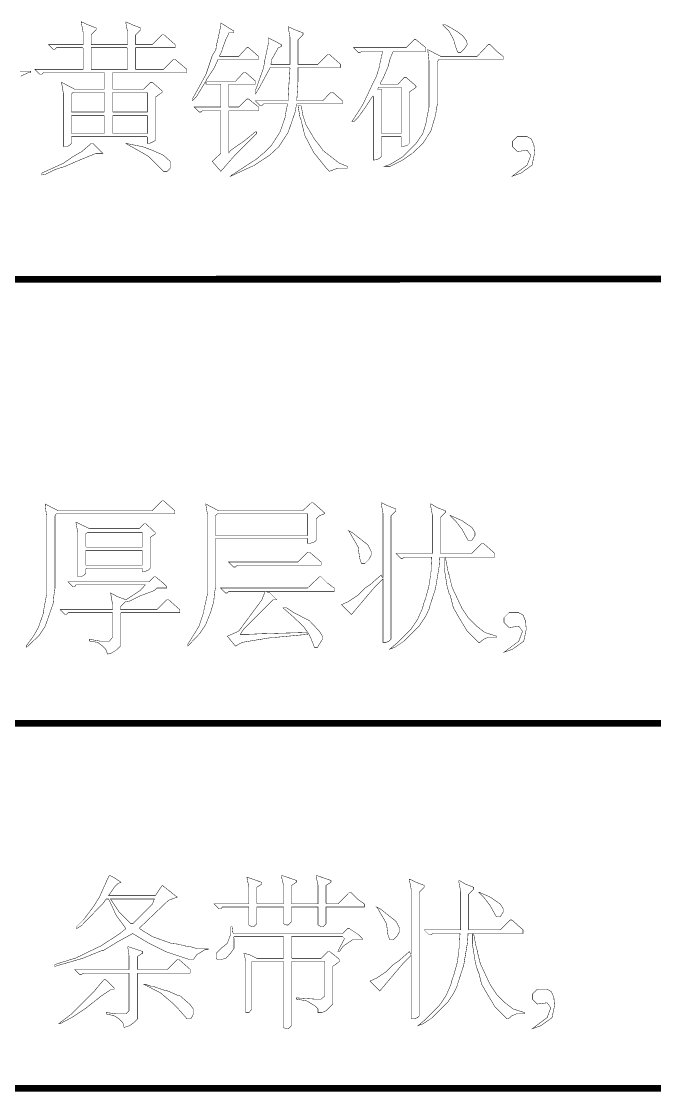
# Model space of a CAD drawing. Extents: x 94 to 452, y -72 to 1042.
# Drawn here: x 251.42 to 265.5, y 119.26 to 143.04 of the extents above; entities that cross this region are included whole.
import ezdxf

# ---------------------------------------------------------------- set-up
doc = ezdxf.new("R2010")
doc.units = 0
doc.header["$MEASUREMENT"] = 0
doc.layers.add('TREE_LAYER', color=7, linetype='Continuous')

msp = doc.modelspace()

# ---------------------------------------------------------------- linework, layer by layer
at = {"layer": 'TREE_LAYER'}
for points, const_width, elevation in [([(252.755718, 143.029773), (252.755718, 143.029773), (252.755718, 143.016048), (252.796894, 142.79644), (252.796894, 142.52193), (252.783169, 142.52193), (252.028267, 142.52193), (252.138071, 142.412126), (252.165522, 142.412126), (252.206698, 142.453303), (252.783169, 142.453303), (252.796894, 142.439577), (252.796894, 141.97291), (252.783169, 141.97291), (251.726306, 141.97291), (251.83611, 141.863107), (251.877287, 141.863107), (251.918463, 141.904283), (253.263561, 141.904283), (253.263561, 141.890558), (253.263561, 141.533695), (253.263561, 141.533695), (252.604738, 141.533695), (252.316502, 141.684675), (252.357679, 141.437616), (252.357679, 140.257224), (252.440032, 140.257224), (252.494934, 140.284675), (252.53611, 140.325852), (252.53611, 140.463107), (252.53611, 140.476832), (254.21062, 140.476832), (254.224345, 140.463107), (254.224345, 140.325852), (254.265522, 140.325852), (254.3616, 140.367028), (254.402777, 140.394479), (254.402777, 141.355263), (254.540032, 141.451342), (254.553757, 141.465067), (254.553757, 141.492518), (254.334149, 141.684675), (254.292973, 141.684675), (254.141992, 141.533695), (253.455718, 141.533695), (253.455718, 141.533695), (253.455718, 141.890558), (253.455718, 141.904283), (255.102777, 141.904283), (255.102777, 141.97291), (254.841992, 142.192518), (254.800816, 142.192518), (254.581208, 141.97291), (253.963561, 141.97291), (253.963561, 141.97291), (253.963561, 142.439577), (253.963561, 142.453303), (254.841992, 142.453303), (254.841992, 142.52193), (254.594934, 142.741538), (254.553757, 142.741538), (254.334149, 142.52193), (253.963561, 142.52193), (253.963561, 142.52193), (253.963561, 142.741538), (254.073365, 142.851342), (254.073365, 142.892518), (253.894934, 142.961146), (253.743953, 143.029773), (253.743953, 143.029773), (253.743953, 143.016048), (253.78513, 142.79644), (253.78513, 142.52193), (253.771404, 142.52193), (252.975326, 142.52193), (252.975326, 142.52193), (252.975326, 142.741538), (253.08513, 142.851342), (253.08513, 142.892518), (252.906698, 142.961146), (252.755718, 143.029773), (252.755718, 143.029773)], 0.01, 73), ([(255.857679, 143.002322), (255.857679, 143.002322), (255.857679, 142.94742), (255.775326, 142.563107), (255.7616, 142.549381), (255.747875, 142.412126), (255.665522, 142.274871), (255.528267, 141.863107), (255.226306, 141.314087), (255.226306, 141.27291), (255.308659, 141.355263), (255.514542, 141.698401), (255.528267, 141.684675), (255.528267, 141.643499), (255.843953, 141.643499), (255.857679, 141.643499), (255.857679, 141.135656), (255.843953, 141.135656), (255.267483, 141.135656), (255.377287, 141.025852), (255.418463, 141.025852), (255.445914, 141.053303), (255.843953, 141.053303), (255.857679, 141.053303), (255.857679, 140.106244), (255.665522, 139.927812), (255.857679, 139.708205), (256.145914, 140.037616), (256.653757, 140.545459), (256.653757, 140.586636), (256.626306, 140.586636), (256.392973, 140.394479), (256.077287, 140.174871), (256.03611, 140.119969), (256.03611, 140.119969), (256.03611, 141.053303), (256.03611, 141.053303), (256.694934, 141.053303), (256.694934, 141.135656), (256.475326, 141.314087), (256.434149, 141.314087), (256.255718, 141.135656), (256.03611, 141.135656), (256.03611, 141.135656), (256.03611, 141.643499), (256.03611, 141.643499), (256.626306, 141.643499), (256.626306, 141.712126), (256.406698, 141.904283), (256.365522, 141.904283), (256.187091, 141.712126), (255.541992, 141.712126), (255.528267, 141.725852), (255.706698, 142.000361), (255.789051, 142.178793), (255.789051, 142.192518), (256.694934, 142.192518), (256.694934, 142.261146), (256.475326, 142.453303), (256.434149, 142.453303), (256.255718, 142.261146), (255.830228, 142.261146), (255.830228, 142.274871), (255.843953, 142.302322), (255.88513, 142.398401), (255.88513, 142.412126), (255.967483, 142.631734), (256.03611, 142.768989), (256.03611, 142.782714), (256.145914, 142.782714), (256.145914, 142.810165), (256.145914, 142.823891), (255.857679, 143.002322), (255.857679, 143.002322)], 0.01, 73), ([(257.353757, 142.919969), (257.353757, 142.919969), (257.353757, 142.906244), (257.394934, 142.686636), (257.394934, 142.082714), (257.381208, 142.082714), (256.969443, 142.082714), (256.969443, 142.082714), (256.983169, 142.151342), (256.983169, 142.192518), (256.996894, 142.206244), (257.134149, 142.453303), (257.202777, 142.480754), (257.202777, 142.52193), (256.914542, 142.67291), (256.914542, 142.549381), (256.832189, 142.165067), (256.832189, 142.137616), (256.804738, 142.000361), (256.653757, 141.574871), (256.626306, 141.506244), (256.626306, 141.423891), (256.694934, 141.533695), (256.777287, 141.684675), (256.955718, 142.014087), (257.381208, 142.014087), (257.394934, 142.000361), (257.367483, 141.588597), (257.367483, 141.588597), (257.353757, 141.355263), (257.353757, 141.355263), (257.353757, 141.286636), (257.353757, 141.27291), (256.626306, 141.27291), (256.73611, 141.163107), (256.763561, 141.163107), (256.804738, 141.204283), (257.340032, 141.204283), (257.340032, 141.204283), (257.298855, 140.998401), (257.28513, 140.902322), (257.175326, 140.586636), (256.983169, 140.284675), (256.832189, 140.133695), (256.653757, 139.982714), (256.104738, 139.625852), (256.077287, 139.598401), (256.489051, 139.790558), (256.58513, 139.831734), (256.941992, 140.065067), (257.147875, 140.257224), (257.353757, 140.57291), (257.504738, 141.012126), (257.518463, 141.094479), (257.545914, 141.204283), (258.5616, 141.204283), (258.5616, 141.27291), (258.341992, 141.465067), (258.300816, 141.465067), (258.122385, 141.27291), (257.545914, 141.27291), (257.545914, 141.286636), (257.573365, 141.725852), (257.573365, 141.725852), (257.573365, 142.000361), (257.573365, 142.014087), (258.520424, 142.014087), (258.520424, 142.082714), (258.273365, 142.302322), (258.232189, 142.302322), (258.012581, 142.082714), (257.573365, 142.082714), (257.573365, 142.082714), (257.573365, 142.631734), (257.683169, 142.741538), (257.683169, 142.782714), (257.504738, 142.851342), (257.353757, 142.919969), (257.353757, 142.919969)], 0.01, 73), ([(260.853757, 142.961146), (260.78513, 142.961146), (260.93611, 142.810165), (261.032189, 142.631734), (261.073365, 142.480754), (261.114542, 142.37095), (261.141992, 142.343499), (261.183169, 142.343499), (261.265522, 142.425852), (261.334149, 142.52193), (261.320424, 142.604283), (261.238071, 142.714087), (261.114542, 142.810165), (260.853757, 142.961146), (260.853757, 142.961146)], 0.01, 73), ([(260.194934, 142.631734), (260.153757, 142.631734), (259.975326, 142.453303), (258.808659, 142.453303), (258.918463, 142.343499), (258.945914, 142.343499), (258.987091, 142.37095), (259.453757, 142.37095), (259.453757, 142.37095), (259.38513, 142.068989), (259.38513, 142.041538), (259.316502, 141.82193), (259.247875, 141.684675), (259.014542, 141.190558), (258.767483, 140.806244), (258.767483, 140.806244), (258.808659, 140.806244), (258.918463, 140.916048), (259.083169, 141.149381), (259.234149, 141.382714), (259.247875, 141.368989), (259.247875, 139.955263), (259.330228, 139.968989), (259.38513, 139.99644), (259.426306, 140.037616), (259.426306, 140.463107), (259.426306, 140.476832), (259.865522, 140.476832), (259.865522, 140.463107), (259.865522, 140.257224), (259.906698, 140.257224), (260.002777, 140.284675), (260.043953, 140.325852), (260.043953, 141.465067), (260.181208, 141.561146), (260.194934, 141.574871), (260.194934, 141.602322), (259.975326, 141.794479), (259.934149, 141.794479), (259.796894, 141.643499), (259.412581, 141.643499), (259.398855, 141.657224), (259.426306, 141.712126), (259.467483, 141.780754), (259.577287, 142.041538), (259.618463, 142.206244), (259.687091, 142.37095), (260.414542, 142.37095), (260.414542, 142.453303), (260.194934, 142.631734), (260.194934, 142.631734)], 0.01, 73), ([(252.975326, 142.439577), (252.975326, 142.453303), (253.771404, 142.453303), (253.78513, 142.439577), (253.78513, 141.97291), (253.771404, 141.97291), (252.975326, 141.97291), (252.975326, 141.97291), (252.975326, 142.439577), (252.975326, 142.439577)], 0.01, 73), ([(261.841992, 142.52193), (261.800816, 142.52193), (261.553757, 142.261146), (260.743953, 142.261146), (260.455718, 142.412126), (260.483169, 142.165067), (260.483169, 141.12193), (260.428267, 140.84742), (260.414542, 140.765067), (260.345914, 140.545459), (260.194934, 140.325852), (259.892973, 140.023891), (259.618463, 139.859185), (259.494934, 139.818008), (259.618463, 139.818008), (259.892973, 139.955263), (260.112581, 140.106244), (260.345914, 140.325852), (260.524345, 140.600361), (260.634149, 140.97095), (260.647875, 141.094479), (260.675326, 141.218008), (260.675326, 142.151342), (260.702777, 142.192518), (262.130228, 142.192518), (262.130228, 142.261146), (261.992973, 142.37095), (261.841992, 142.52193), (261.841992, 142.52193)], 0.01, 73), ([(251.41062, 141.82193), (251.589051, 141.904283), (251.630228, 141.904283), (251.630228, 141.931734), (251.396894, 141.931734)], 0.01, 73), ([(252.563561, 141.451342), (252.577287, 141.465067), (253.263561, 141.465067), (253.263561, 141.451342), (253.263561, 141.025852), (253.263561, 141.025852), (252.53611, 141.025852), (252.53611, 141.025852), (252.53611, 141.423891), (252.563561, 141.451342), (252.563561, 141.451342)], 0.01, 73), ([(253.455718, 141.451342), (253.455718, 141.465067), (254.21062, 141.465067), (254.224345, 141.451342), (254.224345, 141.025852), (254.21062, 141.025852), (253.455718, 141.025852), (253.455718, 141.025852), (253.455718, 141.451342), (253.455718, 141.451342)], 0.01, 73), ([(259.357679, 141.561146), (259.371404, 141.574871), (259.865522, 141.574871), (259.865522, 141.561146), (259.865522, 140.545459), (259.865522, 140.545459), (259.426306, 140.545459), (259.426306, 140.545459), (259.426306, 141.533695), (259.343953, 141.533695), (259.343953, 141.533695), (259.357679, 141.561146), (259.357679, 141.561146)], 0.01, 73), ([(257.641992, 141.163107), (257.573365, 141.163107), (257.614542, 140.916048), (257.641992, 140.84742), (257.641992, 140.819969), (257.655718, 140.778793), (257.724345, 140.504283), (257.916502, 140.133695), (258.191012, 139.790558), (258.273365, 139.708205), (258.451796, 139.776832), (258.671404, 139.776832), (258.671404, 139.818008), (258.492973, 139.886636), (258.122385, 140.174871), (258.108659, 140.202322), (257.930228, 140.435656), (257.751796, 140.737616), (257.683169, 140.943499), (257.641992, 141.163107), (257.641992, 141.163107)], 0.01, 73), ([(252.53611, 140.943499), (252.53611, 140.943499), (253.263561, 140.943499), (253.263561, 140.943499), (253.263561, 140.545459), (253.263561, 140.545459), (252.53611, 140.545459), (252.53611, 140.545459), (252.53611, 140.943499), (252.53611, 140.943499)], 0.01, 73), ([(253.455718, 140.943499), (253.455718, 140.943499), (254.21062, 140.943499), (254.224345, 140.943499), (254.224345, 140.545459), (254.21062, 140.545459), (253.455718, 140.545459), (253.455718, 140.545459), (253.455718, 140.943499), (253.455718, 140.943499)], 0.01, 73), ([(253.016502, 140.325852), (252.975326, 140.325852), (252.769443, 140.14742), (252.577287, 140.037616), (252.357679, 139.886636), (251.877287, 139.667028), (251.877287, 139.625852), (251.95964, 139.639577), (252.179247, 139.749381), (252.398855, 139.818008), (252.714542, 139.955263), (253.08513, 140.106244), (253.23611, 140.106244), (253.016502, 140.325852), (253.016502, 140.325852)], 0.01, 73), ([(253.757679, 140.325852), (253.743953, 140.325852), (254.087091, 140.133695), (254.251796, 140.037616), (254.581208, 139.708205), (254.663561, 139.708205), (254.732189, 139.776832), (254.732189, 139.927812), (254.581208, 140.065067), (254.334149, 140.174871), (254.114542, 140.257224), (254.032189, 140.27095), (253.757679, 140.325852), (253.757679, 140.325852)], 0.01, 73), ([(262.665522, 140.476832), (262.445914, 140.476832), (262.33611, 140.367028), (262.33611, 140.257224), (262.445914, 140.14742), (262.665522, 140.174871), (262.747875, 140.065067), (262.665522, 139.845459), (262.33611, 139.598401), (262.528267, 139.667028), (262.775326, 139.845459), (262.830228, 140.106244), (262.816502, 140.284675), (262.7616, 140.42193), (262.665522, 140.476832), (262.665522, 140.476832)], 0.01, 73), ([(221.22612, 137.294636), (399.22612, 137.377772)], 0.15, 178.000019), ([(254.588199, 132.386747), (254.547023, 132.386747), (254.327415, 132.167139), (252.241141, 132.167139), (251.952905, 132.318119), (251.980356, 132.071061), (251.980356, 130.286747), (251.911729, 129.916159), (251.911729, 129.888708), (251.801925, 129.573021), (251.692121, 129.380864), (251.541141, 129.174982), (251.541141, 129.133806), (251.81565, 129.39459), (251.952905, 129.600472), (252.048984, 129.874982), (252.131337, 130.108315), (252.145062, 130.273021), (252.172513, 130.451453), (252.172513, 132.057335), (252.199964, 132.098511), (254.835258, 132.098511), (254.835258, 132.167139), (254.588199, 132.386747), (254.588199, 132.386747)], 0.01, 74), ([(257.909768, 132.34557), (257.868592, 132.34557), (257.676435, 132.167139), (255.809768, 132.167139), (255.521533, 132.318119), (255.562709, 132.071061), (255.562709, 130.327923), (255.480356, 129.957335), (255.480356, 129.929884), (255.370552, 129.600472), (255.260748, 129.422041), (255.123494, 129.202433), (255.123494, 129.161257), (255.384278, 129.435766), (255.521533, 129.641649), (255.631337, 129.916159), (255.699964, 130.149492), (255.71369, 130.314198), (255.741141, 130.478904), (255.741141, 131.535766), (255.741141, 131.549492), (257.786239, 131.549492), (257.786239, 131.535766), (257.786239, 131.439688), (257.827415, 131.439688), (257.923494, 131.467139), (257.978395, 131.508315), (257.978395, 131.988708), (258.047023, 132.057335), (258.156827, 132.098511), (258.156827, 132.125962), (257.909768, 132.34557), (257.909768, 132.34557)], 0.01, 74), ([(259.433297, 132.34557), (259.419572, 132.34557), (259.419572, 132.331845), (259.460748, 132.112237), (259.460748, 130.684786), (259.460748, 130.684786), (259.447023, 130.684786), (259.419572, 130.739688), (259.186239, 130.533806), (259.062709, 130.451453), (258.898003, 130.286747), (258.692121, 130.149492), (258.541141, 130.080864), (258.760748, 129.861257), (259.282317, 130.478904), (259.460748, 130.657335), (259.460748, 130.657335), (259.460748, 129.24361), (259.529376, 129.24361), (259.598003, 129.271061), (259.63918, 129.312237), (259.63918, 132.057335), (259.748984, 132.167139), (259.748984, 132.208315), (259.570552, 132.276943), (259.433297, 132.34557), (259.433297, 132.34557)], 0.01, 74), ([(260.531337, 132.318119), (260.517611, 132.318119), (260.517611, 132.290668), (260.558788, 132.071061), (260.558788, 131.288708), (260.558788, 131.288708), (260.558788, 131.22008), (260.545062, 131.22008), (259.748984, 131.22008), (259.858788, 131.110276), (259.899964, 131.110276), (259.941141, 131.137727), (260.545062, 131.137727), (260.545062, 131.137727), (260.531337, 130.931845), (260.531337, 130.931845), (260.531337, 130.876943), (260.531337, 130.863217), (260.531337, 130.808315), (260.517611, 130.808315), (260.517611, 130.725962), (260.476435, 130.465178), (260.421533, 130.273021), (260.407807, 130.218119), (260.366631, 130.108315), (260.33918, 129.998511), (260.229376, 129.751453), (260.078395, 129.531845), (259.776435, 129.229884), (259.611729, 129.092629), (259.721533, 129.133806), (259.927415, 129.271061), (260.270552, 129.614198), (260.407807, 129.82008), (260.435258, 129.874982), (260.49016, 129.998511), (260.49016, 130.012237), (260.627415, 130.437727), (260.668592, 130.684786), (260.709768, 130.931845), (260.723494, 131.124002), (260.723494, 131.137727), (260.805846, 131.137727), (260.819572, 131.137727), (260.819572, 130.904394), (260.847023, 130.739688), (260.888199, 130.478904), (260.929376, 130.341649), (260.929376, 130.327923), (260.956827, 130.286747), (261.025454, 130.012237), (261.217611, 129.682825), (261.327415, 129.504394), (261.588199, 129.24361), (261.61565, 129.24361), (261.698003, 129.312237), (261.794082, 129.353413), (261.986239, 129.353413), (261.986239, 129.380864), (261.725454, 129.463217), (261.547023, 129.600472), (261.354866, 129.792629), (261.217611, 129.998511), (260.998003, 130.465178), (260.929376, 130.739688), (260.929376, 130.753413), (260.901925, 130.835766), (260.901925, 130.849492), (260.847023, 131.137727), (260.860748, 131.137727), (261.945062, 131.137727), (261.945062, 131.22008), (261.698003, 131.439688), (261.656827, 131.439688), (261.437219, 131.22008), (260.737219, 131.22008), (260.737219, 131.247531), (260.737219, 131.288708), (260.737219, 132.016159), (260.847023, 132.125962), (260.847023, 132.167139), (260.668592, 132.235766), (260.531337, 132.318119), (260.531337, 132.318119)], 0.01, 74), ([(255.768592, 132.084786), (255.782317, 132.098511), (257.786239, 132.098511), (257.786239, 132.084786), (257.786239, 131.618119), (257.786239, 131.618119), (255.741141, 131.618119), (255.741141, 131.618119), (255.741141, 132.057335), (255.768592, 132.084786), (255.768592, 132.084786)], 0.01, 74), ([(260.970552, 132.057335), (260.956827, 132.057335), (261.080356, 131.933806), (261.217611, 131.755374), (261.299964, 131.604394), (261.354866, 131.508315), (261.368592, 131.508315), (261.437219, 131.508315), (261.505846, 131.618119), (261.505846, 131.686747), (261.437219, 131.796551), (261.217611, 131.947531), (260.970552, 132.057335), (260.970552, 132.057335)], 0.01, 74), ([(252.652905, 131.906355), (252.63918, 131.906355), (252.63918, 131.892629), (252.680356, 131.673021), (252.680356, 130.698511), (252.748984, 130.698511), (252.817611, 130.739688), (252.858788, 130.780864), (252.858788, 130.876943), (252.872513, 130.890668), (254.107807, 130.890668), (254.107807, 130.808315), (254.148984, 130.808315), (254.245062, 130.849492), (254.286239, 130.890668), (254.286239, 131.576943), (254.396043, 131.64557), (254.396043, 131.686747), (254.19016, 131.878904), (254.148984, 131.878904), (254.03918, 131.7691), (252.941141, 131.7691), (252.652905, 131.906355), (252.652905, 131.906355)], 0.01, 74), ([(258.692121, 131.727923), (258.692121, 131.727923), (258.705846, 131.714198), (258.911729, 131.357335), (258.93918, 131.124002), (258.980356, 131.000472), (258.980356, 131.000472), (259.062709, 131.000472), (259.145062, 131.082825), (259.199964, 131.178904), (259.199964, 131.261257), (259.131337, 131.398511), (259.103886, 131.425962), (258.911729, 131.576943), (258.774474, 131.686747), (258.692121, 131.727923), (258.692121, 131.727923)], 0.01, 74), ([(252.899964, 131.686747), (252.899964, 131.686747), (254.107807, 131.686747), (254.107807, 131.686747), (254.107807, 131.371061), (254.107807, 131.357335), (252.872513, 131.357335), (252.858788, 131.371061), (252.858788, 131.659296), (252.899964, 131.686747), (252.899964, 131.686747)], 0.01, 74), ([(252.858788, 131.288708), (252.872513, 131.288708), (254.107807, 131.288708), (254.107807, 131.288708), (254.107807, 130.959296), (254.107807, 130.959296), (252.872513, 130.959296), (252.858788, 130.959296), (252.858788, 131.288708), (252.858788, 131.288708)], 0.01, 74), ([(257.827415, 131.247531), (257.786239, 131.247531), (257.566631, 131.027923), (256.029376, 131.027923), (256.13918, 130.918119), (256.180356, 130.918119), (256.221533, 130.959296), (258.088199, 130.959296), (258.088199, 131.027923), (257.827415, 131.247531), (257.827415, 131.247531)], 0.01, 74), ([(254.409768, 130.698511), (254.368592, 130.698511), (254.258788, 130.588708), (252.460748, 130.588708), (252.570552, 130.478904), (252.611729, 130.478904), (252.63918, 130.52008), (254.176435, 130.52008), (254.176435, 130.52008), (254.066631, 130.396551), (253.750944, 130.190668), (253.558788, 130.259296), (253.407807, 130.341649), (253.448984, 130.09459), (253.448984, 129.971061), (253.448984, 129.971061), (252.282317, 129.971061), (252.392121, 129.861257), (252.419572, 129.861257), (252.460748, 129.902433), (253.448984, 129.902433), (253.448984, 129.888708), (253.448984, 129.353413), (253.380356, 129.271061), (253.174474, 129.271061), (252.941141, 129.312237), (252.941141, 129.271061), (253.119572, 129.24361), (253.229376, 129.161257), (253.298003, 129.092629), (253.33918, 128.982825), (253.435258, 129.010276), (253.558788, 129.092629), (253.627415, 129.161257), (253.627415, 129.888708), (253.641141, 129.902433), (254.945062, 129.902433), (254.945062, 129.971061), (254.698003, 130.190668), (254.656827, 130.190668), (254.437219, 129.971061), (253.641141, 129.971061), (253.627415, 129.971061), (253.627415, 130.039688), (253.737219, 130.149492), (253.833297, 130.163217), (254.052905, 130.273021), (254.382317, 130.396551), (254.396043, 130.410276), (254.437219, 130.451453), (254.656827, 130.451453), (254.656827, 130.478904), (254.560748, 130.574982), (254.409768, 130.698511), (254.409768, 130.698511)], 0.01, 74), ([(258.088199, 130.698511), (258.047023, 130.698511), (257.786239, 130.451453), (255.850944, 130.451453), (255.960748, 130.341649), (256.001925, 130.341649), (256.029376, 130.3691), (256.83918, 130.3691), (256.83918, 130.3691), (256.770552, 130.190668), (256.262709, 129.504394), (256.221533, 129.476943), (256.001925, 129.380864), (256.180356, 129.161257), (256.331337, 129.24361), (256.660748, 129.298511), (257.003886, 129.353413), (257.058788, 129.353413), (257.786239, 129.422041), (257.758788, 129.463217), (256.784278, 129.435766), (256.770552, 129.435766), (256.454866, 129.422041), (256.454866, 129.422041), (256.303886, 129.422041), (256.29016, 129.422041), (256.358788, 129.531845), (257.017611, 130.190668), (257.099964, 130.190668), (256.948984, 130.341649), (256.866631, 130.3691), (256.866631, 130.3691), (256.866631, 130.3691), (258.376435, 130.3691), (258.376435, 130.451453), (258.225454, 130.561257), (258.088199, 130.698511), (258.088199, 130.698511)], 0.01, 74), ([(257.319572, 130.012237), (257.237219, 130.012237), (257.456827, 129.82008), (257.69016, 129.600472), (257.799964, 129.449492), (257.868592, 129.312237), (257.937219, 129.133806), (258.005846, 129.133806), (258.11565, 129.312237), (258.11565, 129.380864), (258.047023, 129.490668), (257.827415, 129.724002), (257.484278, 129.902433), (257.319572, 130.012237), (257.319572, 130.012237)], 0.01, 74), ([(262.480356, 129.902433), (262.260748, 129.902433), (262.150944, 129.792629), (262.150944, 129.682825), (262.260748, 129.573021), (262.480356, 129.600472), (262.562709, 129.490668), (262.480356, 129.271061), (262.150944, 129.024002), (262.343101, 129.092629), (262.59016, 129.271061), (262.645062, 129.531845), (262.631337, 129.710276), (262.576435, 129.847531), (262.480356, 129.902433), (262.480356, 129.902433)], 0.01, 74), ([(221.22612, 127.44381), (399.22612, 127.44381)], 0.15, 178), ([(253.39123, 124.064788), (253.377505, 124.064788), (253.350054, 124.009886), (253.157897, 123.584396), (253.020642, 123.364788), (252.801034, 123.076553), (252.650054, 122.925573), (252.650054, 122.884396), (252.759858, 122.953024), (253.24025, 123.447141), (253.308878, 123.54322), (253.363779, 123.54322), (253.363779, 123.54322), (253.528485, 123.186357), (253.748093, 122.884396), (253.610838, 122.774592), (253.171623, 122.486357), (253.157897, 122.486357), (252.622603, 122.225573), (252.608878, 122.225573), (252.169662, 122.088318), (252.169662, 122.047141), (252.787309, 122.225573), (253.226525, 122.404004), (253.253976, 122.404004), (253.569662, 122.596161), (253.899074, 122.774592), (254.242211, 122.56871), (254.626525, 122.376553), (255.161819, 122.198122), (255.244172, 122.198122), (255.326525, 122.307925), (255.504956, 122.417729), (255.573583, 122.417729), (255.573583, 122.44518), (255.312799, 122.44518), (255.175544, 122.486357), (255.06574, 122.500082), (255.038289, 122.513808), (254.928485, 122.527533), (254.901034, 122.541259), (254.763779, 122.554984), (254.338289, 122.705965), (254.050054, 122.884396), (254.050054, 122.898122), (254.077505, 122.925573), (254.695152, 123.515769), (254.887309, 123.584396), (254.557897, 123.84518), (254.544172, 123.831455), (254.406917, 123.625573), (253.377505, 123.625573), (253.363779, 123.625573), (253.377505, 123.639298), (253.487309, 123.804004), (253.569662, 123.886357), (253.638289, 123.913808), (253.473583, 124.023612), (253.39123, 124.064788), (253.39123, 124.064788)], 0.01, 75), ([(257.220642, 124.064788), (257.206917, 124.064788), (257.206917, 124.037337), (257.248093, 123.858906), (257.248093, 123.447141), (257.248093, 123.433416), (256.671623, 123.433416), (256.657897, 123.447141), (256.657897, 123.804004), (256.767701, 123.872631), (256.767701, 123.913808), (256.452015, 124.023612), (256.438289, 124.023612), (256.438289, 124.009886), (256.479466, 123.817729), (256.479466, 123.447141), (256.479466, 123.433416), (255.710838, 123.433416), (255.820642, 123.323612), (255.861819, 123.323612), (255.88927, 123.364788), (256.479466, 123.364788), (256.479466, 123.364788), (256.479466, 122.966749), (256.548093, 122.925573), (256.58927, 122.925573), (256.657897, 122.9942), (256.657897, 123.364788), (256.671623, 123.364788), (257.248093, 123.364788), (257.248093, 123.364788), (257.248093, 122.9942), (257.316721, 122.966749), (257.357897, 122.966749), (257.426525, 123.035376), (257.426525, 123.364788), (257.44025, 123.364788), (258.016721, 123.364788), (258.016721, 123.364788), (258.016721, 122.966749), (258.085348, 122.925573), (258.126525, 122.925573), (258.195152, 122.9942), (258.195152, 123.364788), (258.208878, 123.364788), (259.046132, 123.364788), (259.046132, 123.433416), (258.895152, 123.54322), (258.744172, 123.6942), (258.716721, 123.6942), (258.455936, 123.433416), (258.208878, 123.433416), (258.195152, 123.447141), (258.195152, 123.84518), (258.304956, 123.913808), (258.304956, 123.954984), (257.98927, 124.064788), (257.975544, 124.064788), (257.975544, 124.037337), (258.016721, 123.858906), (258.016721, 123.447141), (258.016721, 123.433416), (257.44025, 123.433416), (257.426525, 123.447141), (257.426525, 123.84518), (257.536328, 123.913808), (257.536328, 123.954984), (257.220642, 124.064788), (257.220642, 124.064788)], 0.01, 75), ([(260.061819, 123.982435), (260.048093, 123.982435), (260.048093, 123.96871), (260.08927, 123.749102), (260.08927, 122.321651), (260.08927, 122.321651), (260.075544, 122.321651), (260.048093, 122.376553), (259.81476, 122.170671), (259.69123, 122.088318), (259.526525, 121.923612), (259.320642, 121.786357), (259.169662, 121.717729), (259.38927, 121.498122), (259.910838, 122.115769), (260.08927, 122.2942), (260.08927, 122.2942), (260.08927, 120.880474), (260.157897, 120.880474), (260.226525, 120.907925), (260.267701, 120.949102), (260.267701, 123.6942), (260.377505, 123.804004), (260.377505, 123.84518), (260.199074, 123.913808), (260.061819, 123.982435), (260.061819, 123.982435)], 0.01, 75), ([(261.159858, 123.954984), (261.146132, 123.954984), (261.146132, 123.927533), (261.187309, 123.707925), (261.187309, 122.925573), (261.187309, 122.925573), (261.187309, 122.856945), (261.173583, 122.856945), (260.377505, 122.856945), (260.487309, 122.747141), (260.528485, 122.747141), (260.569662, 122.774592), (261.173583, 122.774592), (261.173583, 122.774592), (261.159858, 122.56871), (261.159858, 122.56871), (261.159858, 122.513808), (261.159858, 122.500082), (261.159858, 122.44518), (261.146132, 122.44518), (261.146132, 122.362827), (261.104956, 122.102043), (261.050054, 121.909886), (261.036328, 121.854984), (260.995152, 121.74518), (260.967701, 121.635376), (260.857897, 121.388318), (260.706917, 121.16871), (260.404956, 120.866749), (260.24025, 120.729494), (260.350054, 120.770671), (260.555936, 120.907925), (260.899074, 121.251063), (261.036328, 121.456945), (261.063779, 121.511847), (261.118681, 121.635376), (261.118681, 121.649102), (261.255936, 122.074592), (261.297113, 122.321651), (261.338289, 122.56871), (261.352015, 122.760867), (261.352015, 122.774592), (261.434368, 122.774592), (261.448093, 122.774592), (261.448093, 122.541259), (261.475544, 122.376553), (261.516721, 122.115769), (261.557897, 121.978514), (261.557897, 121.964788), (261.585348, 121.923612), (261.653976, 121.649102), (261.846132, 121.31969), (261.955936, 121.141259), (262.216721, 120.880474), (262.244172, 120.880474), (262.326525, 120.949102), (262.422603, 120.990278), (262.61476, 120.990278), (262.61476, 121.017729), (262.353976, 121.100082), (262.175544, 121.237337), (261.983387, 121.429494), (261.846132, 121.635376), (261.626525, 122.102043), (261.557897, 122.376553), (261.557897, 122.390278), (261.530446, 122.472631), (261.530446, 122.486357), (261.475544, 122.774592), (261.48927, 122.774592), (262.573583, 122.774592), (262.573583, 122.856945), (262.326525, 123.076553), (262.285348, 123.076553), (262.06574, 122.856945), (261.36574, 122.856945), (261.36574, 122.884396), (261.36574, 122.925573), (261.36574, 123.653024), (261.475544, 123.762827), (261.475544, 123.804004), (261.297113, 123.872631), (261.159858, 123.954984), (261.159858, 123.954984)], 0.01, 75), ([(261.599074, 123.6942), (261.585348, 123.6942), (261.708878, 123.570671), (261.846132, 123.392239), (261.928485, 123.241259), (261.983387, 123.14518), (261.997113, 123.14518), (262.06574, 123.14518), (262.134368, 123.254984), (262.134368, 123.323612), (262.06574, 123.433416), (261.846132, 123.584396), (261.599074, 123.6942), (261.599074, 123.6942)], 0.01, 75), ([(253.404956, 123.54322), (253.418681, 123.54322), (254.36574, 123.54322), (254.379466, 123.54322), (254.338289, 123.433416), (253.899074, 122.9942), (253.857897, 122.9942), (253.597113, 123.254984), (253.404956, 123.54322), (253.404956, 123.54322)], 0.01, 75), ([(259.320642, 123.364788), (259.320642, 123.364788), (259.334368, 123.351063), (259.54025, 122.9942), (259.567701, 122.760867), (259.608878, 122.637337), (259.608878, 122.637337), (259.69123, 122.637337), (259.773583, 122.71969), (259.828485, 122.815769), (259.828485, 122.898122), (259.759858, 123.035376), (259.732407, 123.062827), (259.54025, 123.213808), (259.402995, 123.323612), (259.320642, 123.364788), (259.320642, 123.364788)], 0.01, 75), ([(256.108878, 122.925573), (256.081427, 122.925573), (256.081427, 122.774592), (255.999074, 122.554984), (255.861819, 122.44518), (255.752015, 122.335376), (255.752015, 122.225573), (255.779466, 122.198122), (255.861819, 122.198122), (255.971623, 122.225573), (256.081427, 122.349102), (256.150054, 122.44518), (256.150054, 122.664788), (256.136328, 122.692239), (256.150054, 122.705965), (257.248093, 122.705965), (257.248093, 122.705965), (257.248093, 122.239298), (257.248093, 122.225573), (256.657897, 122.225573), (256.493191, 122.307925), (256.369662, 122.335376), (256.410838, 122.170671), (256.410838, 121.017729), (256.479466, 121.017729), (256.548093, 121.100082), (256.548093, 122.156945), (256.561819, 122.156945), (257.248093, 122.156945), (257.248093, 122.156945), (257.248093, 120.688318), (257.316721, 120.660867), (257.357897, 120.660867), (257.426525, 120.729494), (257.426525, 122.156945), (257.44025, 122.156945), (258.153976, 122.156945), (258.167701, 122.156945), (258.167701, 121.388318), (258.085348, 121.31969), (257.934368, 121.31969), (257.742211, 121.333416), (257.536328, 121.347141), (257.536328, 121.31969), (257.769662, 121.278514), (257.948093, 121.16871), (258.016721, 121.100082), (258.016721, 121.017729), (258.099074, 121.017729), (258.195152, 121.058906), (258.346132, 121.209886), (258.346132, 122.047141), (258.497113, 122.156945), (258.497113, 122.198122), (258.277505, 122.376553), (258.236328, 122.376553), (258.085348, 122.225573), (257.44025, 122.225573), (257.426525, 122.239298), (257.426525, 122.705965), (257.44025, 122.705965), (258.56574, 122.705965), (258.606917, 122.664788), (258.455936, 122.376553), (258.497113, 122.376553), (258.56574, 122.486357), (258.785348, 122.637337), (259.004956, 122.637337), (259.004956, 122.664788), (258.922603, 122.747141), (258.716721, 122.884396), (258.675544, 122.884396), (258.56574, 122.774592), (256.136328, 122.774592), (256.122603, 122.802043), (256.108878, 122.925573), (256.108878, 122.925573)], 0.01, 75), ([(253.78927, 122.486357), (253.78927, 122.486357), (253.78927, 122.472631), (253.816721, 122.280474), (253.816721, 121.978514), (253.816721, 121.978514), (252.608878, 121.978514), (252.718681, 121.86871), (252.759858, 121.86871), (252.801034, 121.896161), (253.816721, 121.896161), (253.816721, 121.896161), (253.816721, 121.058906), (253.748093, 120.990278), (253.542211, 120.990278), (253.336328, 121.017729), (253.308878, 121.017729), (253.308878, 120.990278), (253.487309, 120.949102), (253.597113, 120.880474), (253.679466, 120.798122), (253.706917, 120.688318), (253.830446, 120.729494), (253.926525, 120.798122), (254.008878, 120.880474), (254.008878, 121.896161), (254.008878, 121.896161), (255.175544, 121.896161), (255.175544, 121.978514), (254.928485, 122.198122), (254.887309, 122.198122), (254.667701, 121.978514), (254.008878, 121.978514), (254.008878, 121.978514), (254.008878, 122.266749), (254.104956, 122.335376), (254.118681, 122.335376), (254.118681, 122.376553), (253.78927, 122.486357), (253.78927, 122.486357)], 0.01, 75), ([(253.281427, 121.758906), (253.24025, 121.731455), (253.048093, 121.498122), (252.526525, 120.976553), (252.430446, 120.907925), (252.252015, 120.770671), (252.279466, 120.770671), (252.54025, 120.907925), (252.869662, 121.127533), (253.199074, 121.388318), (253.404956, 121.525573), (253.418681, 121.539298), (253.487309, 121.539298), (253.487309, 121.566749), (253.336328, 121.717729), (253.281427, 121.758906), (253.281427, 121.758906)], 0.01, 75), ([(254.173583, 121.649102), (254.146132, 121.649102), (254.516721, 121.456945), (254.777505, 121.237337), (254.901034, 121.113808), (255.106917, 120.880474), (255.175544, 120.880474), (255.18927, 120.880474), (255.244172, 120.976553), (255.244172, 121.100082), (255.175544, 121.196161), (254.955936, 121.388318), (254.901034, 121.402043), (254.681427, 121.498122), (254.571623, 121.525573), (254.338289, 121.607925), (254.297113, 121.607925), (254.173583, 121.649102), (254.173583, 121.649102)], 0.01, 75), ([(263.108878, 121.539298), (262.88927, 121.539298), (262.779466, 121.429494), (262.779466, 121.31969), (262.88927, 121.209886), (263.108878, 121.237337), (263.19123, 121.127533), (263.108878, 120.907925), (262.779466, 120.660867), (262.971623, 120.729494), (263.218681, 120.907925), (263.273583, 121.16871), (263.259858, 121.347141), (263.204956, 121.484396), (263.108878, 121.539298), (263.108878, 121.539298)], 0.01, 75), ([(221.22612, 119.339788), (399.22612, 119.339788)], 0.15, 178)]:
    msp.add_lwpolyline(points, dxfattribs=dict(at, const_width=const_width, elevation=elevation))

doc.saveas('drawing.dxf')
